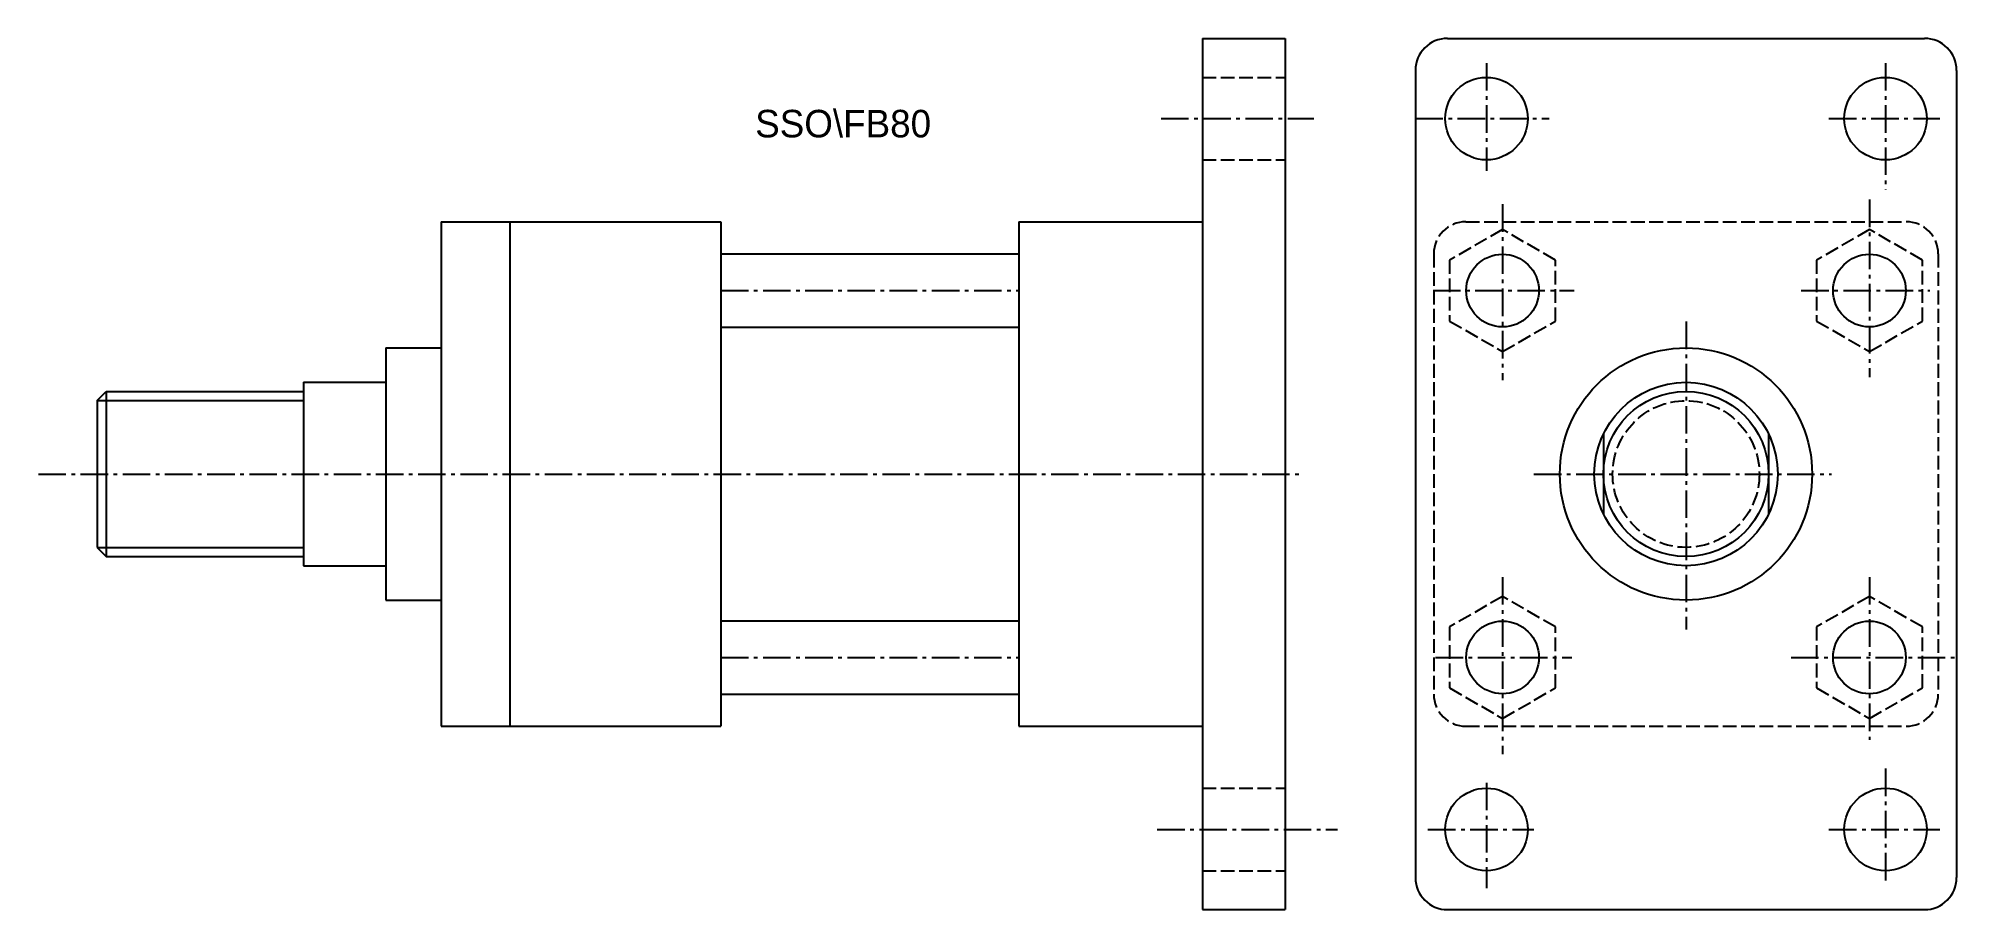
# Model space of a CAD drawing. Extents: x 109 to 527, y 195 to 385.
import ezdxf

# ---------------------------------------------------------------- set-up
doc = ezdxf.new("R2010")
doc.units = 0
doc.header["$MEASUREMENT"] = 0
doc.linetypes.add('DASHED', pattern=[4, 3, -1])
doc.linetypes.add('SCENTER', pattern=[9.2, 6, -1.2, 0.8, -1.2])
for name, color, linetype in [('CON', 2, 'CONTINUOUS'), ('DAS', 3, 'DASHED'), ('SCEN', 1, 'SCENTER'), ('UTI', 7, 'CONTINUOUS')]:
    doc.layers.add(name, color=color, linetype=linetype)

msp = doc.modelspace()

# ---------------------------------------------------------------- linework, layer by layer
at = {"layer": 'CON'}
for p, q in [((362.67, 385.47), (362.67, 195.47)), ((362.67, 385.47), (380.67, 385.47)), ((380.67, 385.47), (380.67, 195.47)), ((416.09, 385.47), (520.09, 385.47)), ((409.09, 378.47), (409.09, 202.47)), ((527.09, 378.47), (527.09, 202.47)), ((196.67, 345.47), (196.67, 235.47)), ((196.67, 345.47), (257.67, 345.47)), ((211.67, 345.47), (211.67, 235.47)), ((257.67, 345.47), (257.67, 235.47)), ((322.67, 345.47), (322.67, 235.47)), ((322.67, 345.47), (362.67, 345.47)), ((257.67, 338.47), (322.67, 338.47)), ((257.67, 322.47), (322.67, 322.47)), ((184.67, 317.97), (184.67, 262.97)), ((184.67, 317.97), (196.67, 317.97)), ((166.67, 310.47), (166.67, 270.47)), ((166.67, 310.47), (184.67, 310.47)), ((121.67, 306.47), (123.67, 308.47)), ((121.67, 306.47), (121.67, 274.47)), ((123.67, 308.47), (123.67, 272.47)), ((123.67, 308.47), (166.67, 308.47)), ((450.09, 299.19), (450.09, 281.75)), ((486.09, 299.19), (486.09, 281.75)), ((121.67, 274.47), (123.67, 272.47)), ((123.67, 272.47), (166.67, 272.47)), ((166.67, 270.47), (184.67, 270.47)), ((184.67, 262.97), (196.67, 262.97)), ((257.67, 258.47), (322.67, 258.47)), ((257.67, 242.47), (322.67, 242.47)), ((196.67, 235.47), (257.67, 235.47)), ((322.67, 235.47), (362.67, 235.47)), ((362.67, 195.47), (380.67, 195.47)), ((416.09, 195.47), (520.09, 195.47))]:
    msp.add_line(p, q, dxfattribs=at)
for centre, radius in [((424.59, 367.97), 9), ((511.59, 367.97), 9), ((428.09, 330.47), 7.93), ((508.09, 330.47), 7.93), ((468.09, 290.47), 27.5), ((468.09, 290.47), 20), ((468.09, 290.47), 18), ((428.09, 250.47), 7.93), ((508.09, 250.47), 7.93), ((424.59, 212.97), 9), ((511.59, 212.97), 9)]:
    msp.add_circle(centre, radius, dxfattribs=at)
for centre, start, end in [((416.09, 378.47), 90, 180), ((520.09, 378.47), 0, 90), ((416.09, 202.47), 180, 270), ((520.09, 202.47), 270, 0)]:
    msp.add_arc(centre, 7, start, end, dxfattribs=at)
at = {"layer": 'DAS'}
for p, q in [((362.67, 376.97), (380.67, 376.97)), ((362.67, 358.97), (380.67, 358.97)), ((420.09, 345.47), (516.09, 345.47)), ((413.09, 338.47), (413.09, 242.47)), ((523.09, 338.47), (523.09, 242.47)), ((420.09, 235.47), (516.09, 235.47)), ((362.67, 221.97), (380.67, 221.97)), ((362.67, 203.97), (380.67, 203.97))]:
    msp.add_line(p, q, dxfattribs=at)
for points in [[(428.09, 343.79), (416.56, 337.13), (416.56, 323.81), (428.09, 317.16), (439.62, 323.81), (439.62, 337.13)], [(508.09, 343.79), (496.56, 337.13), (496.56, 323.81), (508.09, 317.16), (519.62, 323.81), (519.62, 337.13)], [(428.09, 263.79), (416.56, 257.13), (416.56, 243.81), (428.09, 237.16), (439.62, 243.81), (439.62, 257.13)], [(508.09, 263.79), (496.56, 257.13), (496.56, 243.81), (508.09, 237.16), (519.62, 243.81), (519.62, 257.13)]]:
    msp.add_lwpolyline(points, close=True, dxfattribs=at)
msp.add_circle((468.09, 290.47), 16, dxfattribs=at)
for centre, start, end in [((420.09, 338.47), 90, 180), ((516.09, 338.47), 0, 90), ((420.09, 242.47), 180, 270), ((516.09, 242.47), 270, 0)]:
    msp.add_arc(centre, 7, start, end, dxfattribs=at)
at = {"layer": 'SCEN'}
for p, q in [((424.59, 380.09), (424.59, 356.59)), ((511.59, 380.09), (511.59, 352.42)), ((353.65, 367.97), (386.96, 367.97)), ((409.09, 367.97), (438.23, 367.97)), ((499.26, 367.97), (523.45, 367.97)), ((428.09, 349.29), (428.09, 310.95)), ((508.09, 350.33), (508.09, 311.62)), ((257.67, 330.47), (322.67, 330.47)), ((412.94, 330.47), (443.73, 330.47)), ((493.21, 330.47), (521.25, 330.47)), ((468.09, 323.7), (468.09, 256.57)), ((108.88, 290.47), (384.4, 290.47)), ((434.93, 290.47), (499.81, 290.47)), ((428.09, 267.99), (428.09, 229.38)), ((508.09, 267.99), (508.09, 232.51)), ((257.67, 250.47), (322.67, 250.47)), ((413.49, 250.47), (443.18, 250.47)), ((491.01, 250.47), (527.09, 250.47)), ((511.59, 226.25), (511.59, 200.85)), ((424.59, 223.13), (424.59, 200.18)), ((352.8, 212.97), (392.08, 212.97)), ((411.84, 212.97), (434.93, 212.97)), ((499.26, 212.97), (523.45, 212.97))]:
    msp.add_line(p, q, dxfattribs=at)
at = {"layer": 'UTI'}
for p, q in [((121.67, 306.47), (166.67, 306.47)), ((121.67, 274.47), (166.67, 274.47))]:
    msp.add_line(p, q, dxfattribs=at)

# ---------------------------------------------------------------- texts
msp.add_text('SSO\\FB80', height=6, dxfattribs=at).set_placement((265.16, 363.88))

doc.saveas('drawing.dxf')
